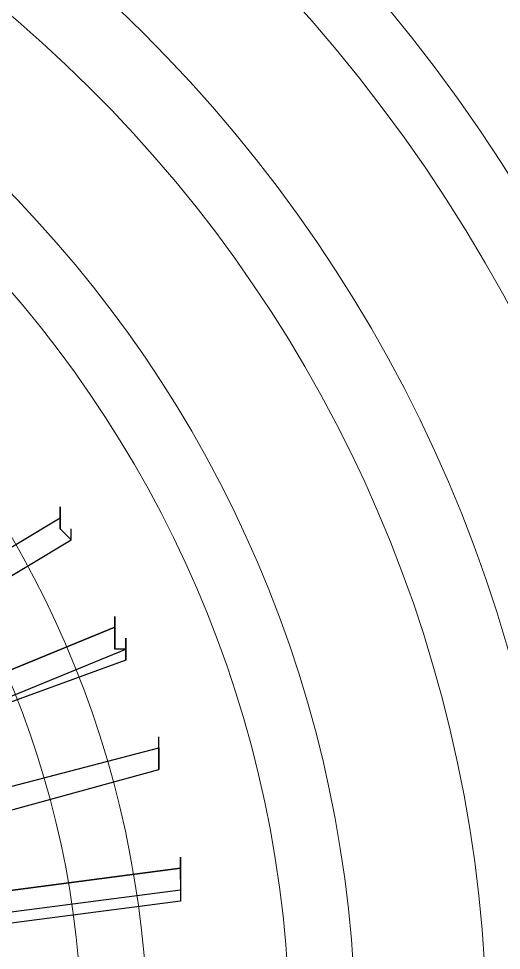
# Model space of a CAD drawing. Header units: inches. Extents: x 3324238 to 135265466, y -1036581 to 20094598.
# Drawn here: x 3353777.64 to 3353781.2, y -519268.47 to -519261.62 of the extents above; entities that cross this region are included whole.
import ezdxf

# ---------------------------------------------------------------- set-up
doc = ezdxf.new("R2010")
doc.units = ezdxf.units.IN
doc.header["$MEASUREMENT"] = 0
doc.layers.add('PDF_Geometry', color=7, linetype='Continuous')

msp = doc.modelspace()

# ---------------------------------------------------------------- linework, layer by layer
at = {"layer": 'PDF_Geometry', "lineweight": 25}
for points in [[(3353777.946, -519265.2075), (3353777.946, -519265.2881)], [(3353778.3488, -519266.0938), (3353778.3488, -519266.1743)], [(3353778.4294, -519266.1743), (3353778.4294, -519266.2549)], [(3353778.8322, -519267.8663), (3353778.8322, -519267.9469)]]:
    msp.add_lwpolyline(points, close=True, dxfattribs=at)
for points in [[(3353776.1734, -519266.2549), (3353776.1734, -519266.3355), (3353776.1734, -519266.2549), (3353776.1734, -519266.1743), (3353776.1734, -519266.2549), (3353776.254, -519266.2549), (3353776.254, -519266.3355), (3353776.254, -519266.416), (3353776.254, -519266.3355), (3353776.254, -519266.2549), (3353776.3345, -519266.2549), (3353777.946, -519265.2881)], [(3353777.946, -519265.3686), (3353777.946, -519265.2881), (3353777.946, -519265.3686), (3353778.0265, -519265.4492), (3353778.0265, -519265.3686)], [(3353776.4151, -519266.4161), (3353778.0265, -519265.4492)], [(3353778.3488, -519266.0132), (3353778.3488, -519266.0938), (3353778.3488, -519266.0132), (3353778.3488, -519266.0938), (3353776.5763, -519266.8189)], [(3353778.3488, -519266.0938), (3353778.3488, -519266.0132)], [(3353778.3488, -519266.0938), (3353778.3488, -519266.0132)], [(3353776.7374, -519267.0606), (3353776.6568, -519266.98), (3353776.6568, -519267.0606), (3353776.6568, -519266.98), (3353776.5763, -519266.98), (3353776.5763, -519267.0606), (3353776.5763, -519266.98), (3353776.5763, -519267.0606), (3353776.5763, -519266.98), (3353776.5763, -519266.8995), (3353776.5763, -519266.8189), (3353776.5763, -519266.8995), (3353776.5763, -519266.8189), (3353778.3488, -519266.0938), (3353778.3488, -519266.1743), (3353778.3488, -519266.2549), (3353778.3488, -519266.1743)], [(3353778.3488, -519266.2549), (3353778.3488, -519266.1743)], [(3353778.4294, -519266.1743), (3353778.4294, -519266.2549), (3353778.3488, -519266.2549)], [(3353778.4294, -519266.2549), (3353778.4294, -519266.1743)], [(3353778.4294, -519266.2549), (3353778.4294, -519266.1743)], [(3353776.6568, -519266.98), (3353778.4294, -519266.2549), (3353778.4294, -519266.3355)], [(3353778.4294, -519266.3355), (3353778.4294, -519266.2549)], [(3353778.4294, -519266.3355), (3353776.6568, -519266.98), (3353776.6568, -519266.8995)], [(3353776.818, -519267.4635), (3353778.6711, -519266.98), (3353778.6711, -519267.0606), (3353778.6711, -519267.1412), (3353778.6711, -519267.0606), (3353778.6711, -519266.98), (3353778.6711, -519266.8995)], [(3353778.6711, -519266.98), (3353778.6711, -519266.8995)], [(3353776.8985, -519267.6246), (3353778.6711, -519267.1412)], [(3353778.8322, -519267.7858), (3353778.8322, -519267.8663), (3353778.8322, -519267.7858), (3353778.8322, -519267.8663), (3353776.9791, -519268.108), (3353776.8985, -519268.108), (3353776.9791, -519268.108), (3353776.9791, -519268.1886), (3353776.9791, -519268.2692), (3353776.8985, -519268.2692), (3353776.8985, -519268.1886), (3353776.8985, -519268.108), (3353776.8985, -519268.1886), (3353776.8985, -519268.108), (3353776.8985, -519268.1886), (3353776.8985, -519268.2692), (3353776.8985, -519268.3498), (3353776.9791, -519268.4303), (3353776.9791, -519268.5109), (3353776.9791, -519268.4303), (3353776.9791, -519268.5109)], [(3353778.8322, -519267.9469), (3353778.8322, -519267.8663), (3353778.8322, -519267.7858)], [(3353776.9791, -519268.108), (3353778.8322, -519267.8663), (3353778.8322, -519267.9469), (3353778.8322, -519268.0275), (3353778.8322, -519268.108), (3353776.9791, -519268.3498)], [(3353778.8322, -519268.0275), (3353776.9791, -519268.2692), (3353776.8985, -519268.2692), (3353776.818, -519268.2692), (3353776.818, -519268.1886), (3353776.818, -519268.2692), (3353776.818, -519268.3498), (3353776.818, -519268.2692), (3353776.818, -519268.1886), (3353776.818, -519268.108), (3353776.818, -519268.1886), (3353776.818, -519268.108), (3353776.818, -519268.0275), (3353776.818, -519268.108), (3353776.818, -519268.1886), (3353776.818, -519268.108), (3353776.8985, -519268.108), (3353776.8985, -519268.0275), (3353776.8985, -519268.108), (3353776.8985, -519268.0275), (3353776.8985, -519267.9469), (3353776.8985, -519268.0275), (3353776.8985, -519268.108)]]:
    msp.add_lwpolyline(points, dxfattribs=at)
at = {"layer": 'PDF_Geometry', "color": 32, "lineweight": 13, "true_color": 0xdd6e00}
for centre, radius, start, end in [((3353771.178, -519269.1477), 11.9248, 0.35001, 179.64999), ((3353771.178, -519269.154), 11.4414, 0.39628, 179.60372), ((3353771.178, -519269.1558), 10.4746, 0.44244, 179.55756), ((3353771.178, -519269.1558), 9.9106, 0.46772, 179.53228), ((3353771.178, -519269.1429), 8.9437, 0.43566, 179.56434), ((3353771.178, -519269.1496), 8.4603, 0.50592, 179.49408), ((3353771.178, -519269.1559), 7.413, 0.62618, 179.37382), ((3353771.178, -519269.1559), 6.9296, 0.67012, 179.32988)]:
    msp.add_arc(centre, radius, start, end, dxfattribs=at)

doc.saveas('drawing.dxf')
